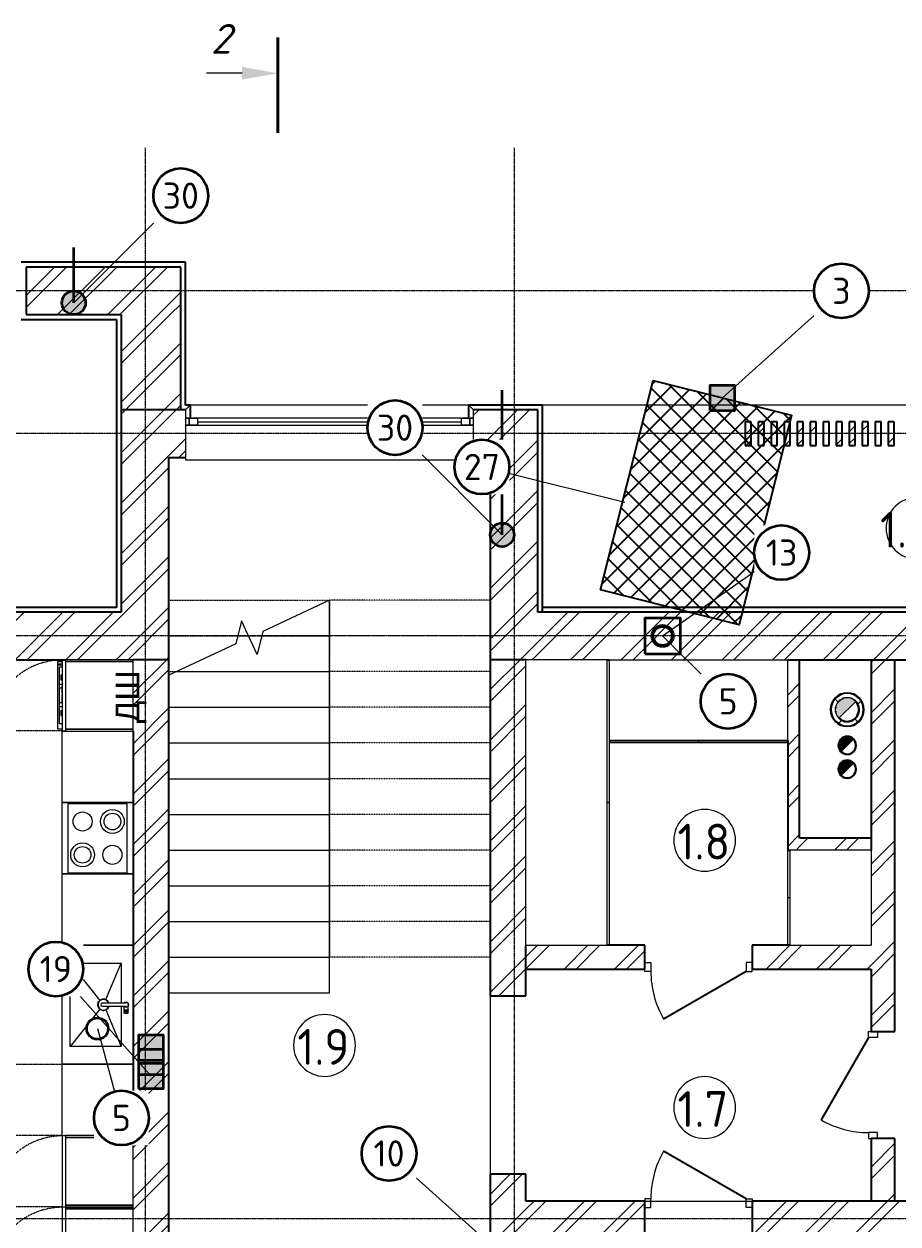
# Model space of a CAD drawing. Header units: millimetres. Extents: x -5016 to 62834, y -6019 to 88916.
# Drawn here: x 8483 to 15827, y 8857 to 18943 of the extents above; entities that cross this region are included whole.
import ezdxf
from ezdxf.enums import TextEntityAlignment as Align

# ---------------------------------------------------------------- set-up
doc = ezdxf.new("R2010")
doc.units = ezdxf.units.MM
for name, pattern in [('Осевая 12-2-2', [16, 12, -2, 0, -2]), ('Пунктир 2-1_5', [3.5, 2, -1.5]), ('Сверху', [3.96875, 2.38125, -1.5875])]:
    doc.linetypes.add(name, pattern=pattern)
for name, color, linetype, lineweight in [('A-ANNO-NOTE', 8, 'Continuous', 13), ('A-AREA-IDEN', 8, 'Continuous', 13), ('A-COLS', 8, 'Continuous', 13), ('A-DETL-GENF', 9, 'Continuous', 13), ('A-DOOR', 8, 'Continuous', 13), ('A-FLOR', 9, 'Continuous', 13), ('A-GLAZ', 8, 'Continuous', 13), ('A-WALL', 8, 'Continuous', 13), ('A-WALL-PATT', 8, 'Continuous', 13), ('G-ANNO-SYMB', 8, 'Continuous', 13), ('I-FURN', 9, 'Continuous', 13), ('M-EQPM', 9, 'Continuous', 13), ('P-SANR-FIXT', 9, 'Continuous', 13), ('S-GRID', 8, 'Continuous', 13), ('S-STRS', 9, 'Continuous', 13), ('АР_подложка', 8, 'Continuous', 13), ('ОВ_выноски', 7, 'Continuous', 18), ('ТЗ_ВК', 5, 'Continuous', 35), ('ТЗ_ВК_К', 30, 'Continuous', 35), ('ТЗ_зона', 8, 'Continuous', 25)]:
    doc.layers.add(name, color=color, linetype=linetype, lineweight=lineweight)
doc.styles.add('Arial', font='arial.ttf', dxfattribs={"height": 200})
doc.styles.add('GOST', font='isocpeur.ttf', dxfattribs={"width": 0.9})
doc.styles.add('GOST Common', font='GOST_Common.ttf', dxfattribs={"height": 300})
doc.styles.add('ISOCPEUR_I', font='isocpeui.ttf', dxfattribs={"height": 250})
pattern_1 = [(45, (0, 0), (-212.132, 212.132), []), (45, (0, 100), (-212.132, 212.132), [])]

# ---------------------------------------------------------------- blocks, each defined once
blk = doc.blocks.new('INT 19 Дверь межкомнатная одностворчатая - 900 х 2370 _800_ Глухое Л-НАР-1569038-Этаж 1 - Планировка')
at = {"layer": 'A-DOOR', "lineweight": 25}
blk.add_line((400, 170), (-293, 570), dxfattribs=at)
at = {"layer": 'A-DOOR'}
for p, q in [((-400, 170), (-450, 170)), ((-450, 170), (-450, 95)), ((-400, 95), (-400, 170)), ((400, 95), (400, 170)), ((400, 170), (450, 170)), ((450, 170), (450, 95)), ((-450, 95), (-400, 95)), ((450, 95), (400, 95))]:
    blk.add_line(p, q, dxfattribs=at)
blk.add_arc((400, 170), 800, 150, 180, dxfattribs=at)
blk = doc.blocks.new('INT 19 Дверь межкомнатная одностворчатая - 900 х 2370 _800_ Глухое Л-НАР-1569067-Этаж 1 - Планировка')
at = {"layer": 'A-DOOR', "lineweight": 25}
blk.add_line((400, 120), (-293, 520), dxfattribs=at)
at = {"layer": 'A-DOOR'}
for p, q in [((-400, 120), (-450, 120)), ((-450, 120), (-450, 45)), ((-400, 45), (-400, 120)), ((400, 45), (400, 120)), ((400, 120), (450, 120)), ((450, 120), (450, 45)), ((-450, 45), (-400, 45)), ((450, 45), (400, 45))]:
    blk.add_line(p, q, dxfattribs=at)
blk.add_arc((400, 120), 800, 150, 180, dxfattribs=at)
blk = doc.blocks.new('INT 02 Нижний модуль - x1-1563927-Этаж 1 - Планировка')
at = {"layer": 'I-FURN'}
for p, q in [((-300, 0), (-300, -600)), ((-300, -600), (300, -600)), ((300, -600), (300, -570))]:
    blk.add_line(p, q, dxfattribs=at)
at = {"layer": 'I-FURN', "color": 8, "linetype": 'Сверху', "true_color": 0x808080}
for p, q in [((-298, -600), (-298, -1360)), ((298, -600), (298, -1360)), ((-298, -1360), (298, -1360))]:
    blk.add_line(p, q, dxfattribs=at)
blk = doc.blocks.new('INT 02 Нижний модуль - x2-1563935-Этаж 1 - Планировка')
at = {"layer": 'I-FURN'}
for p, q in [((-500, 0), (-500, -600)), ((500, -600), (500, 0)), ((-350, -530), (-350, -100)), ((-350, -100), (-12, -100)), ((12, -100), (350, -100)), ((350, -100), (350, -530)), ((-500, -600), (500, -600)), ((350, -530), (-350, -530))]:
    blk.add_line(p, q, dxfattribs=at)
blk = doc.blocks.new('INT 02 Смеситель кухонный - Смеситель кухонный 360-1566564-Этаж 1 - Планировка')
at = {"layer": 'P-SANR-FIXT'}
for p, q in [((42, 19), (7, 19)), ((42, 0), (42, 19)), ((42, -19), (42, 0)), ((72, 19), (43, 19)), ((43, 0), (43, 19)), ((43, -19), (43, 0)), ((72, 0), (72, 19)), ((72, -19), (72, 0)), ((12, -19), (42, -19)), ((43, -19), (72, -19))]:
    blk.add_line(p, q, dxfattribs=at)
at = {"layer": 'P-SANR-FIXT', "flags": 128}
for points in [[(-12, 0), (-12, 0), (-12, 0), (-12, -1), (-12, -1), (-12, -2), (-12, -3), (-12, -4), (-12, -5), (-12, -6), (-12, -8), (-12, -10), (-12, -11), (-12, -13), (-12, -15), (-12, -17), (-12, -20), (-12, -22), (-12, -25), (-12, -28), (-12, -30), (-12, -33), (-12, -36), (-12, -39), (-12, -43), (-12, -46), (-12, -49), (-12, -53), (-12, -56), (-12, -60), (-12, -64), (-12, -68), (-12, -71), (-12, -75), (-12, -79), (-12, -83), (-12, -87), (-12, -91), (-12, -95), (-12, -99), (-12, -103), (-12, -107), (-12, -111), (-12, -115), (-12, -119), (-12, -123), (-12, -127), (-12, -130), (-12, -134), (-12, -138), (-12, -142), (-12, -145), (-12, -149), (-12, -152), (-12, -156), (-12, -159), (-12, -162), (-12, -165), (-12, -168), (-12, -171), (-12, -174), (-12, -176), (-12, -179), (-12, -181), (-12, -184), (-12, -186), (-12, -188), (-12, -190), (-12, -191), (-12, -193), (-12, -194), (-12, -195), (-12, -197), (-12, -198), (-12, -198), (-12, -199), (-12, -199), (-12, -200), (-12, -200), (-12, -200)], [(12, -200), (12, -200), (12, -200), (12, -199), (12, -199), (12, -198), (12, -197), (12, -196), (12, -195), (12, -194), (12, -192), (12, -190), (12, -189), (12, -187), (12, -185), (12, -183), (12, -180), (12, -178), (12, -175), (12, -172), (12, -170), (12, -167), (12, -164), (12, -161), (12, -157), (12, -154), (12, -151), (12, -147), (12, -144), (12, -140), (12, -136), (12, -132), (12, -129), (12, -125), (12, -121), (12, -117), (12, -113), (12, -109), (12, -105), (12, -101), (12, -97), (12, -93), (12, -89), (12, -85), (12, -81), (12, -77), (12, -73), (12, -70), (12, -66), (12, -62), (12, -58), (12, -55), (12, -51), (12, -48), (12, -44), (12, -41), (12, -38), (12, -35), (12, -32), (12, -29), (12, -26), (12, -24), (12, -21), (12, -19), (12, -16), (12, -14), (12, -12), (12, -10), (12, -9), (12, -7), (12, -6), (12, -5), (12, -3), (12, -2), (12, -2), (12, -1), (12, -1), (12, 0), (12, 0), (12, 0)], [(42, 18), (43, 17), (43, 17), (44, 17), (45, 17), (45, 17), (46, 17), (47, 17), (48, 17), (48, 16), (49, 16), (49, 16), (50, 16), (51, 15), (51, 15), (52, 14), (52, 14), (53, 14), (54, 13), (54, 13), (55, 12), (55, 12), (55, 11), (56, 11), (56, 10), (57, 9), (57, 9), (57, 8), (58, 8), (58, 7), (58, 6), (59, 6), (59, 5), (59, 4), (59, 4), (59, 3), (59, 2), (59, 2), (59, 1), (59, 0), (59, 0)], [(59, 0), (59, -1), (59, -1), (59, -2), (59, -3), (59, -3), (59, -4), (59, -5), (59, -6), (58, -6), (58, -7), (58, -7), (58, -8), (57, -9), (57, -9), (56, -10), (56, -10), (56, -11), (55, -12), (55, -12), (54, -13), (54, -13), (53, -13), (53, -14), (52, -14), (51, -15), (51, -15), (50, -15), (50, -16), (49, -16), (48, -16), (48, -17), (47, -17), (46, -17), (46, -17), (45, -17), (44, -17), (44, -17), (43, -17), (42, -17), (42, -17)]]:
    blk.add_lwpolyline(points, dxfattribs=at)
at = {"layer": 'P-SANR-FIXT'}
for centre, radius, start, end in [((0, 0), 22.5, 180, 237.5858), ((0, 0), 22.5, 60, 180), ((0, 0), 20, 360, 180), ((0, 0), 20, 180, 232.7574), ((0, 0), 20, 307.2426, 360), ((60, 0), 3.5, 360, 180), ((60, 0), 3.5, 180, 360), ((0, -200), 12, 180, 360)]:
    blk.add_arc(centre, radius, start, end, dxfattribs=at)
for points, knots in [([(9, 18), (8, 18), (8, 18), (8, 19), (7, 19), (7, 19), (7, 19)], [0.4001033, 0.4001033, 0.4001033, 0.4001033, 0.41666667, 0.43055556, 0.4375, 0.44444444, 0.44444444, 0.44444444, 0.44444444]), ([(12, 16), (12, 16), (12, 16), (12, 16), (12, 16), (11, 16), (11, 17)], [0.30130214, 0.30130214, 0.30130214, 0.30130214, 0.30555556, 0.31944444, 0.32638889, 0.33333333, 0.33333333, 0.33333333, 0.33333333]), ([(56, 0), (56, 0), (57, 1), (57, 1), (57, 2), (57, 2), (58, 3), (58, 3), (59, 3), (59, 3), (60, 4), (61, 3), (61, 3), (62, 3), (62, 3), (63, 2), (63, 1), (63, 1), (63, 0)], [0, 0, 0, 0, 0.055556, 0.111111, 0.166667, 0.222222, 0.277778, 0.333333, 0.388889, 0.444444, 0.513889, 0.548611, 0.583333, 0.652778, 0.722222, 0.791667, 0.861111, 1, 1, 1, 1]), ([(63, 0), (63, 0), (63, -1), (63, -1), (63, -2), (63, -2), (62, -3), (62, -3), (61, -3), (61, -3), (60, -4), (59, -3), (59, -3), (58, -3), (58, -3), (57, -2), (57, -1), (56, -1), (56, 0)], [0, 0, 0, 0, 0.055556, 0.111111, 0.166667, 0.222222, 0.277778, 0.333333, 0.388889, 0.444444, 0.513889, 0.548611, 0.583333, 0.652778, 0.722222, 0.791667, 0.861111, 1, 1, 1, 1])]:
    blk.add_open_spline(points, degree=3, knots=knots, dxfattribs=at)
blk = doc.blocks.new('INT 02 Раковина - Подстольная-1566565-Этаж 1 - Планировка')
at = {"layer": 'P-SANR-FIXT'}
for p, q in [((-43, -231), (-350, -100)), ((43, -231), (350, -100)), ((-350, -530), (-37, -280)), ((37, -280), (350, -530))]:
    blk.add_line(p, q, dxfattribs=at)
at = {"layer": 'P-SANR-FIXT', "flags": 128}
for points in [[(-48, -250), (-46, -240), (-43, -231)], [(-37, -280), (-43, -271), (-46, -261), (-48, -250)], [(-43, -231), (-37, -220), (-28, -212), (-18, -206), (-12, -204)], [(37, -280), (28, -288), (18, -294), (6, -297), (-6, -297), (-18, -294), (-28, -288), (-37, -280)], [(12, -204), (18, -206), (28, -212), (37, -220), (43, -231)], [(47, -250), (46, -261), (43, -271), (37, -280)], [(43, -231), (46, -240), (47, -250)]]:
    blk.add_lwpolyline(points, dxfattribs=at)
at = {"layer": 'P-SANR-FIXT'}
for radius, start, end in [(47.5, 166.3345, 180), (47.5, 180, 194.0522), (45, 105.4881, 180), (47.5, 153.088, 162.0453), (45, 180, 360), (47.5, 198.6351, 208.1454), (47.5, 213.5421, 221.9663), (47.5, 138.2234, 145.8399), (47.5, 123.3585, 130.9722), (47.5, 229.113, 236.7839), (47.5, 108.4932, 116.1051), (47.5, 243.936, 251.6024), (47.5, 258.7577, 266.4219), (47.5, 273.5781, 281.2423), (45, 360, 74.5119), (47.5, 63.8949, 71.5068), (47.5, 288.3976, 296.064), (47.5, 49.0278, 56.6415), (47.5, 303.2161, 310.887), (47.5, 34.1601, 41.7766), (47.5, 318.0337, 326.4579), (47.5, 17.9267, 26.912), (47.5, 331.8546, 341.3649), (47.5, 0, 13.6655), (47.5, 345.9478, 360)]:
    blk.add_arc((0, -250), radius, start, end, dxfattribs=at)
blk = doc.blocks.new('INT 02 Нижний модуль - x3-1563960-Этаж 1 - Планировка')
at = {"layer": 'I-FURN'}
for p, q in [((-300, 600), (-300, 0)), ((300, 600), (-300, 600)), ((300, 0), (300, 600))]:
    blk.add_line(p, q, dxfattribs=at)
blk = doc.blocks.new('INT 02 Электр_плита - 580-1566566-Этаж 1 - Планировка')
at = {"layer": 'M-EQPM'}
for p, q in [((290, 550), (-290, 550)), ((-290, 550), (-290, 50)), ((290, 50), (290, 550)), ((-290, 50), (290, 50))]:
    blk.add_line(p, q, dxfattribs=at)
for centre, radius in [((-140, 425), 100), ((140, 425), 80), ((-140, 425), 70), ((-140, 175), 80), ((140, 175), 100), ((140, 175), 70)]:
    blk.add_circle(centre, radius, dxfattribs=at)
blk = doc.blocks.new('INT 02 Пенал - x4-1563996-Этаж 1 - Планировка')
at = {"layer": 'I-FURN'}
for p, q in [((-284, 0), (-300, 0)), ((-300, 0), (-300, -570)), ((-284, -570), (-284, 0)), ((284, 0), (-284, 0)), ((-284, 0), (-284, -570)), ((300, 0), (284, 0)), ((284, 0), (284, -570)), ((284, -570), (284, 0)), ((300, -570), (300, 0)), ((-300, -570), (-284, -570)), ((-298, -570), (-298, -595)), ((298, -595), (-298, -595)), ((-284, -570), (284, -570)), ((-266.5, -625), (-266.5, -595)), ((-253.5, -595), (-253.5, -625)), ((-92.5, -595), (-92.5, -620)), ((-62.5, -620), (-62.5, -598)), ((62.5, -598), (62.5, -620)), ((92.5, -620), (92.5, -595)), ((284, -570), (300, -570)), ((298, -595), (298, -570)), ((-253.5, -625), (-266.5, -625))]:
    blk.add_line(p, q, dxfattribs=at)
at = {"layer": 'I-FURN', "color": 8, "linetype": 'Сверху', "true_color": 0x808080}
blk.add_line((298, -595), (298, -1191), dxfattribs=at)
blk.add_arc((298, -595), 596, 180, 270, dxfattribs=at)
blk = doc.blocks.new('INT 02 ОБ - Духовка встроенная-1566567-Этаж 1 - Планировка')
at = {"layer": 'M-EQPM'}
for p, q in [((-283, -595), (-285, -595)), ((-267, -595), (-267, -635)), ((-225, -620), (-225, -595)), ((-155, -595), (-155, -607)), ((-115, -607), (-115, -595)), ((-63, -595), (-63, -598)), ((-58, -598), (-63, -598)), ((-58, -595), (-58, -598)), ((-51, -598), (-58, -598)), ((-51, -595), (-51, -598)), ((-49, -598), (-51, -598)), ((-49, -598), (-49, -595)), ((-7, -598), (-49, -598)), ((-7, -595), (-7, -598)), ((0, -598), (-7, -598)), ((0, -595), (0, -598)), ((10, -595), (10, -598)), ((18, -598), (10, -598)), ((18, -595), (18, -598)), ((44, -598), (18, -598)), ((44, -598), (44, -595)), ((52, -598), (44, -598)), ((52, -595), (52, -598)), ((78, -598), (52, -598)), ((78, -595), (78, -598)), ((86, -598), (78, -598)), ((86, -595), (86, -598)), ((145, -595), (145, -607)), ((185, -607), (185, -595)), ((255, -595), (255, -620)), ((297, -635), (297, -595)), ((315, -595), (313, -595)), ((315, -595), (315, -570)), ((-267, -635), (297, -635)), ((255, -620), (-225, -620)), ((-155, -607), (-115, -607)), ((145, -607), (185, -607))]:
    blk.add_line(p, q, dxfattribs=at)
blk = doc.blocks.new('INT 02 Нижний модуль - x3-1564040-Этаж 1 - Планировка')
at = {"layer": 'I-FURN'}
for p, q in [((-300, 600), (-300, 0)), ((300, 600), (-300, 600)), ((300, 0), (300, 600))]:
    blk.add_line(p, q, dxfattribs=at)
blk = doc.blocks.new('INT 02 Нижний модуль - x3-V4-Этаж 1 - Планировка')
at = {"layer": 'I-FURN'}
for p, q in [((-300, 600), (-300, 0)), ((300, 600), (-300, 600)), ((300, 595), (300, 600))]:
    blk.add_line(p, q, dxfattribs=at)
blk = doc.blocks.new('INT 02 Пенал - x2-1564052-Этаж 1 - Планировка')
at = {"layer": 'I-FURN'}
for p, q in [((-284, 0), (-300, 0)), ((-300, 0), (-300, -570)), ((-284, -570), (-284, 0)), ((284, 0), (-284, 0)), ((-284, 0), (-284, -570)), ((300, 0), (284, 0)), ((284, 0), (284, -570)), ((284, -570), (284, 0)), ((300, -570), (300, 0)), ((-300, -570), (-284, -570)), ((-298, -570), (-298, -595)), ((298, -595), (-298, -595)), ((-284, -570), (284, -570)), ((284, -570), (300, -570)), ((298, -595), (298, -570))]:
    blk.add_line(p, q, dxfattribs=at)
at = {"layer": 'I-FURN', "color": 8, "linetype": 'Сверху', "true_color": 0x808080}
blk.add_line((298, -595), (298, -1191), dxfattribs=at)
blk.add_line((298, -595), (298, -1191), dxfattribs=at)
blk.add_arc((298, -595), 596, 180, 270, dxfattribs=at)
blk.add_arc((298, -595), 596, 180, 270, dxfattribs=at)
blk = doc.blocks.new('INT 18 Шкаф - INT 18 Шкаф-1611660-Этаж 1 - Планировка')
at = {"layer": 'I-FURN'}
for p, q in [((-400, 350), (400, 350)), ((-400, 350), (-400, -330)), ((400, -330), (400, 350)), ((400, -330), (-400, -330)), ((-398.5, -332), (-0.8, -332)), ((-398.5, -332), (-398.5, -350)), ((-0.8, -350), (-398.5, -350)), ((-0.8, -350), (-0.8, -332)), ((0.8, -332), (398.5, -332)), ((0.8, -332), (0.8, -350)), ((398.5, -350), (0.8, -350)), ((398.5, -350), (398.5, -332))]:
    blk.add_line(p, q, dxfattribs=at)
blk = doc.blocks.new('INT 18 Шкаф - INT 18 Шкаф-1565127-Этаж 1 - Планировка')
at = {"layer": 'I-FURN'}
for p, q in [((-750, 350), (750, 350)), ((-750, 350), (-750, -330)), ((750, -330), (750, 350)), ((750, -330), (-750, -330)), ((-748.5, -332), (-0.8, -332)), ((-748.5, -332), (-748.5, -350)), ((-0.8, -350), (-748.5, -350)), ((-0.8, -350), (-0.8, -332)), ((0.8, -332), (748.5, -332)), ((0.8, -332), (0.8, -350)), ((748.5, -350), (0.8, -350)), ((748.5, -350), (748.5, -332))]:
    blk.add_line(p, q, dxfattribs=at)
blk = doc.blocks.new('INT 20 Окно Прямоугольник 1ст - Ок-лестница 2420мм-1568873-Этаж 1 - Планировка')
at = {"layer": 'A-GLAZ'}
for p, q in [((-1170, 240), (-1210, 200)), ((1170, 240), (-1170, 240)), ((1210, 200), (1170, 240)), ((-1210, 200), (-1210, 130)), ((-1210, 130), (-1110, 130)), ((-1180, 130), (-1210, 130)), ((-1210, 130), (-1210, 70)), ((-1180, 70), (-1180, 130)), ((-1110, 130), (-1180, 130)), ((-1180, 130), (-1180, 70)), ((1110, 130), (1210, 130)), ((1180, 130), (1110, 130)), ((1210, 130), (1180, 130)), ((1180, 130), (1180, 70)), ((1180, 70), (1180, 130)), ((1210, 130), (1210, 200)), ((1210, 70), (1210, 130)), ((-1210, 70), (-1180, 70)), ((-1110, 70), (-1210, 70)), ((-1210, 70), (-1210, -200)), ((-1180, 70), (-1110, 70)), ((1210, 70), (1110, 70)), ((1110, 70), (1180, 70)), ((1180, 70), (1210, 70)), ((1210, -200), (1210, 70)), ((-1210, -200), (-1210, -220)), ((1210, -220), (1210, -200)), ((-1210, -220), (1210, -220))]:
    blk.add_line(p, q, dxfattribs=at)
blk = doc.blocks.new('INT 20 Откосы окон снаружи Прямоугольник - INT 20 Откосы окон снаружи Прямоугольник-1566588-Этаж 1 - Планировка')
at = {"layer": 'A-WALL', "lineweight": 25}
for p, q in [((-1187, 30), (-1187, -80)), ((1153, -80), (1153, 30))]:
    blk.add_line(p, q, dxfattribs=at)
blk = doc.blocks.new('INT 20 Откосы окон снаружи Прямоугольник - INT 20 Откосы окон снаружи Прямоугольник-1566600-Этаж 1 - Планировка')
at = {"layer": 'A-WALL', "lineweight": 25}
for p, q in [((-1187, 30), (-1187, -80)), ((1153, -80), (1153, 30))]:
    blk.add_line(p, q, dxfattribs=at)
blk = doc.blocks.new('INT 20 Стекло - Стекло-1566589-Этаж 1 - Планировка')
at = {"layer": 'A-GLAZ'}
for p, q in [((1820, 30), (-400, 30)), ((-400, 30), (-400, -30)), ((-400, 0), (1820, 0)), ((1820, -30), (1820, 30)), ((-400, -30), (1820, -30))]:
    blk.add_line(p, q, dxfattribs=at)
blk = doc.blocks.new('INT 19 Дверь межкомнатная одностворчатая - 900 х 2370 _800_ Глухое П-НАР-1569071-Этаж 1 - Планировка')
at = {"layer": 'A-DOOR', "lineweight": 25}
blk.add_line((-400, 120), (293, 520), dxfattribs=at)
at = {"layer": 'A-DOOR'}
for p, q in [((-400, 120), (-450, 120)), ((-450, 120), (-450, 45)), ((-400, 45), (-400, 120)), ((400, 45), (400, 120)), ((400, 120), (450, 120)), ((450, 120), (450, 45)), ((-450, 45), (-400, 45)), ((450, 45), (400, 45))]:
    blk.add_line(p, q, dxfattribs=at)
blk.add_arc((-400, 120), 800, 360, 30, dxfattribs=at)
blk = doc.blocks.new('INT 18 Шкаф - INT 18 Шкаф-1565469-Этаж 1 - Планировка')
at = {"layer": 'I-FURN'}
for p, q in [((-1200, 330), (-1200, -350)), ((-1200, 330), (1200, 330)), ((-1198.5, 350), (-1198.5, 332)), ((-0.8, 332), (-1198.5, 332)), ((-520, 350), (-0.8, 350)), ((-0.8, 332), (-0.8, 350)), ((0.8, 350), (1198.5, 350)), ((0.8, 350), (0.8, 332)), ((1198.5, 332), (0.8, 332)), ((1198.5, 332), (1198.5, 350)), ((1200, -350), (1200, 330)), ((1200, -350), (-1200, -350))]:
    blk.add_line(p, q, dxfattribs=at)
blk = doc.blocks.new('Разрез - Номер спереди-3576-Этаж 1 - Планировка')
at = {"layer": 'G-ANNO-SYMB'}
blk.add_hatch(color=256, dxfattribs=at).paths.add_polyline_path([(2.47, -3), (3, 0), (3.53, -3)])
at = {"layer": 'G-ANNO-SYMB', "lineweight": 40}
blk.add_line((0, 0), (8, 0), dxfattribs=at)
at = {"layer": 'G-ANNO-SYMB'}
blk.add_line((3, -3), (3, -6), dxfattribs=at)
blk = doc.blocks.new('INT Марка помещения - Номер помещения _ Площадь _ Имя-1615504-Этаж 1 - Планировка')
at = {"layer": 'A-AREA-IDEN'}
for start, end in [(360, 180), (180, 360)]:
    blk.add_arc((0, 0), 2.6, start, end, dxfattribs=at)
blk = doc.blocks.new('АР_plan1')
at = {"layer": 'A-COLS'}
h = blk.add_hatch(dxfattribs=at)
h.set_pattern_fill('FP_3', color=256, style=0, pattern_type=2)
h.set_pattern_definition([(45, (0, 0), (-141.4214, 141.4214), []), (135, (0, 0), (-141.4214, -141.4214), [])])
h.paths.add_polyline_path([(17568, 17715), (17607, 17720), (17643, 17737), (17672, 17762), (17694, 17795), (17705, 17833), (17705, 17872), (17693, 17911), (17672, 17943), (17643, 17969), (17607, 17985), (17568, 17991), (17529, 17985), (17494, 17969), (17464, 17943), (17443, 17910), (17432, 17872), (17432, 17833), (17443, 17795), (17464, 17762), (17494, 17737), (17529, 17720)])
h.paths.add_polyline_path([(17568, 17753), (17534, 17759), (17504, 17776), (17482, 17803), (17472, 17827), (17468, 17853), (17472, 17879), (17482, 17903), (17497, 17923), (17518, 17939), (17542, 17949), (17568, 17953), (17594, 17949), (17618, 17939), (17638, 17923), (17655, 17903), (17667, 17870), (17667, 17835), (17655, 17803), (17632, 17776), (17602, 17759)])
at = {"layer": 'A-DETL-GENF'}
for points in [[(17497, 17782), (17639, 17923), (17618, 17939), (17594, 17949), (17568, 17953), (17542, 17949), (17518, 17939), (17497, 17923), (17482, 17903), (17472, 17879), (17468, 17853), (17472, 17827), (17482, 17803)], [(17517, 17501), (17620, 17604), (17605, 17616), (17587, 17623), (17568, 17626), (17549, 17623), (17532, 17616), (17517, 17604), (17505, 17589), (17498, 17572), (17495, 17553), (17498, 17534), (17505, 17516)], [(17517, 17301), (17620, 17404), (17605, 17416), (17587, 17423), (17568, 17426), (17549, 17423), (17532, 17416), (17517, 17404), (17504, 17386), (17498, 17372), (17495, 17353), (17498, 17334), (17505, 17316)]]:
    blk.add_hatch(color=256, dxfattribs=at).paths.add_polyline_path(points)
at = {"layer": 'A-WALL-PATT', "lineweight": 9}
h = blk.add_hatch(dxfattribs=at)
h.set_pattern_fill('FP_1', color=256, style=0, pattern_type=2)
h.set_pattern_definition(pattern_1)
h.paths.add_polyline_path([(11968, 21173), (11968, 21573), (10668, 21573), (10668, 21173), (11468, 21173)])
h = blk.add_hatch(dxfattribs=at)
h.set_pattern_fill('FP_1', color=256, style=0, pattern_type=2)
h.set_pattern_definition(pattern_1)
h.paths.add_polyline_path([(11468, 20373), (11968, 20373), (11968, 21173), (11468, 21173), (11468, 20798)])
h = blk.add_hatch(dxfattribs=at)
h.set_pattern_fill('FP_1', color=256, style=0, pattern_type=2)
h.set_pattern_definition(pattern_1)
h.paths.add_polyline_path([(11868, 18673), (11868, 20373), (11468, 20373), (11468, 18673), (11681, 18673)])
h = blk.add_hatch(dxfattribs=at)
h.set_pattern_fill('FP_1', color=256, style=0, pattern_type=2)
h.set_pattern_definition(pattern_1)
h.paths.add_polyline_path([(14930, 19973), (14968, 19973), (14968, 20373), (14428, 20373), (14428, 19973), (14568, 19973)])
h.paths.add_polyline_path([(11868, 19973), (12008, 19973), (12008, 20373), (11868, 20373), (11868, 20243)])
h = blk.add_hatch(dxfattribs=at)
h.set_pattern_fill('FP_1', color=256, style=0, pattern_type=2)
h.set_pattern_definition(pattern_1)
h.paths.add_polyline_path([(16711, 20073), (16761, 20073), (16761, 20273), (16711, 20273)])
h = blk.add_hatch(dxfattribs=at)
h.set_pattern_fill('FP_1', color=256, style=0, pattern_type=2)
h.set_pattern_definition(pattern_1)
h.paths.add_polyline_path([(16820, 20073), (16870, 20073), (16870, 20273), (16820, 20273)])
h = blk.add_hatch(dxfattribs=at)
h.set_pattern_fill('FP_1', color=256, style=0, pattern_type=2)
h.set_pattern_definition(pattern_1)
h.paths.add_polyline_path([(17038, 20073), (17088, 20073), (17088, 20273), (17038, 20273)])
h = blk.add_hatch(dxfattribs=at)
h.set_pattern_fill('FP_1', color=256, style=0, pattern_type=2)
h.set_pattern_definition(pattern_1)
h.paths.add_polyline_path([(17148, 20073), (17198, 20073), (17198, 20273), (17148, 20273)])
h = blk.add_hatch(dxfattribs=at)
h.set_pattern_fill('FP_1', color=256, style=0, pattern_type=2)
h.set_pattern_definition(pattern_1)
h.paths.add_polyline_path([(17257, 20073), (17307, 20073), (17307, 20273), (17257, 20273)])
h = blk.add_hatch(dxfattribs=at)
h.set_pattern_fill('FP_1', color=256, style=0, pattern_type=2)
h.set_pattern_definition(pattern_1)
h.paths.add_polyline_path([(17475, 20073), (17525, 20073), (17525, 20273), (17475, 20273)])
h = blk.add_hatch(dxfattribs=at)
h.set_pattern_fill('FP_1', color=256, style=0, pattern_type=2)
h.set_pattern_definition(pattern_1)
h.paths.add_polyline_path([(17584, 20073), (17634, 20073), (17634, 20273), (17584, 20273)])
h = blk.add_hatch(dxfattribs=at)
h.set_pattern_fill('FP_1', color=256, style=0, pattern_type=2)
h.set_pattern_definition(pattern_1)
h.paths.add_polyline_path([(17693, 20073), (17743, 20073), (17743, 20273), (17693, 20273)])
h = blk.add_hatch(dxfattribs=at)
h.set_pattern_fill('FP_1', color=256, style=0, pattern_type=2)
h.set_pattern_definition(pattern_1)
h.paths.add_polyline_path([(17803, 20073), (17853, 20073), (17853, 20273), (17803, 20273)])
h = blk.add_hatch(dxfattribs=at)
h.set_pattern_fill('FP_1', color=256, style=0, pattern_type=2)
h.set_pattern_definition(pattern_1)
h.paths.add_polyline_path([(17912, 20073), (17962, 20073), (17962, 20273), (17912, 20273)])
h = blk.add_hatch(dxfattribs=at)
h.set_pattern_fill('FP_1', color=256, style=0, pattern_type=2)
h.set_pattern_definition(pattern_1)
h.paths.add_polyline_path([(14568, 18673), (14968, 18673), (14968, 19973), (14568, 19973)])
h = blk.add_hatch(dxfattribs=at)
h.set_pattern_fill('FP_1', color=256, style=0, pattern_type=2)
h.set_pattern_definition(pattern_1)
h.paths.add_polyline_path([(11868, 18273), (11868, 18673), (9918, 18673), (9918, 18273), (11681, 18273)])
h.paths.add_polyline_path([(3918, 18273), (3918, 18673), (1968, 18673), (1968, 18273), (3377, 18273)])
h = blk.add_hatch(dxfattribs=at)
h.set_pattern_fill('FP_1', color=256, style=0, pattern_type=2)
h.set_pattern_definition(pattern_1)
h.paths.add_polyline_path([(21968, 18273), (21968, 18673), (14568, 18673), (14568, 18273), (20706, 18273)])
h = blk.add_hatch(dxfattribs=at)
h.set_pattern_fill('FP_1', color=256, style=0, pattern_type=2)
h.set_pattern_definition(pattern_1)
h.paths.add_polyline_path([(11568, 5973), (11868, 5973), (11868, 7373), (11568, 7373)])
h.paths.add_polyline_path([(11681, 8273), (11868, 8273), (11868, 9573), (11568, 9573), (11568, 8273)])
h.paths.add_polyline_path([(11568, 10273), (11868, 10273), (11868, 10823), (11568, 10823)])
h.paths.add_polyline_path([(11868, 11123), (11868, 11323), (11568, 11323), (11568, 11123)])
h.paths.add_polyline_path([(11568, 12823), (11868, 12823), (11868, 18273), (11568, 18273), (11568, 12924)])
h = blk.add_hatch(dxfattribs=at)
h.set_pattern_fill('FP_1', color=256, style=0, pattern_type=2)
h.set_pattern_definition(pattern_1)
h.paths.add_polyline_path([(14868, 5973), (14868, 7373), (14568, 7373), (14568, 5973)])
h.paths.add_polyline_path([(14868, 8273), (14868, 13948), (14568, 13948), (14568, 8273)])
h.paths.add_polyline_path([(14568, 15448), (14868, 15448), (14868, 18273), (14568, 18273), (14568, 15873)])
h = blk.add_hatch(dxfattribs=at)
h.set_pattern_fill('FP_1', color=256, style=0, pattern_type=2)
h.set_pattern_definition(pattern_1)
h.paths.add_polyline_path([(17168, 16673), (17168, 18273), (17068, 18273), (17068, 16673), (17088, 16673)])
h = blk.add_hatch(dxfattribs=at)
h.set_pattern_fill('FP_1', color=256, style=0, pattern_type=2)
h.set_pattern_definition(pattern_1)
h.paths.add_polyline_path([(17968, 13723), (17968, 14248), (17768, 14248), (17768, 13723), (17818, 13723)])
h.paths.add_polyline_path([(17768, 15148), (17968, 15148), (17968, 18273), (17768, 18273), (17768, 15673)])
h = blk.add_hatch(dxfattribs=at)
h.set_pattern_fill('FP_1', color=256, style=0, pattern_type=2)
h.set_pattern_definition(pattern_1)
h.paths.add_polyline_path([(17168, 16773), (17168, 16673), (17768, 16673), (17768, 16773)])
h = blk.add_hatch(dxfattribs=at)
h.set_pattern_fill('FP_1', color=256, style=0, pattern_type=2)
h.set_pattern_definition(pattern_1)
h.paths.add_polyline_path([(17768, 15673), (17768, 15873), (16768, 15873), (16768, 15673), (17088, 15673)])
h.paths.add_polyline_path([(15868, 15673), (15868, 15873), (14868, 15873), (14868, 15673), (15548, 15673)])
h = blk.add_hatch(dxfattribs=at)
h.set_pattern_fill('FP_1', color=256, style=0, pattern_type=2)
h.set_pattern_definition(pattern_1)
h.paths.add_polyline_path([(21968, 13423), (21968, 13723), (16768, 13723), (16768, 13423), (20706, 13423)])
h.paths.add_polyline_path([(15868, 13423), (15868, 13723), (14868, 13723), (14868, 13423), (14930, 13423)])
at = {"layer": 'A-COLS', "lineweight": 25}
for centre, radius, start, end in [((17568, 17853), 140, 90, 270), ((17568, 17853), 138, 90, 270), ((17568, 17853), 138, 90, 270), ((17568, 17853), 140, 270, 90), ((17568, 17853), 138, 270, 90), ((17568, 17853), 138, 270, 90), ((17568, 17853), 100, 167.977, 173.3546), ((17568, 17853), 100, 167.977, 173.3546), ((17568, 17853), 100, 126.6454, 132.023), ((17568, 17853), 100, 126.6454, 132.023), ((17568, 17853), 100, 107.977, 113.3546), ((17568, 17853), 100, 107.977, 113.3546), ((17568, 17853), 100, 270, 44.9617), ((17568, 17853), 100, 270, 44.9617), ((17568, 17853), 98, 270, 44.232), ((17568, 17853), 100, 66.6454, 72.023), ((17568, 17853), 100, 66.6454, 72.023), ((17568, 17853), 100, 47.977, 53.3546), ((17568, 17853), 100, 47.977, 53.3546), ((17568, 17853), 100, 186.6454, 192.023), ((17568, 17853), 100, 186.6454, 192.023), ((17568, 17853), 100, 224.9617, 270), ((17568, 17853), 100, 224.9617, 270), ((17568, 17853), 98, 224.9617, 270), ((17568, 17553), 75, 90, 270), ((17568, 17553), 73, 154.9712, 160.0288), ((17568, 17553), 73, 109.9712, 115.0288), ((17568, 17553), 75, 270, 90), ((17568, 17553), 73, 270, 45), ((17568, 17553), 73, 64.9712, 70.0288), ((17568, 17553), 73, 199.9712, 205.0288), ((17568, 17553), 73, 225, 270), ((17568, 17353), 75, 90, 270), ((17568, 17353), 73, 154.9712, 160.0288), ((17568, 17353), 73, 109.9712, 115.0288), ((17568, 17353), 75, 270, 90), ((17568, 17353), 73, 270, 45), ((17568, 17353), 73, 64.9712, 70.0288), ((17568, 17353), 73, 199.9712, 205.0288), ((17568, 17353), 73, 225, 270)]:
    blk.add_arc(centre, radius, start, end, dxfattribs=at)
at = {"layer": 'A-DETL-GENF'}
for p, q in [((17497, 17782), (17639, 17923)), ((17517, 17501), (17620, 17604)), ((17517, 17301), (17620, 17404))]:
    blk.add_line(p, q, dxfattribs=at)
for centre, radius in [((17568, 17853), 100), ((17568, 17553), 73), ((17568, 17353), 73)]:
    blk.add_arc(centre, radius, 45, 225, dxfattribs=at)
at = {"layer": 'A-FLOR'}
for p, q in [((21128, 20413), (15008, 20413)), ((14568, 15448), (14568, 13948)), ((15868, 13723), (16768, 13723))]:
    blk.add_line(p, q, dxfattribs=at)
at = {"layer": 'A-WALL', "lineweight": 25}
for p, q in [((12008, 21613), (10628, 21613)), ((12008, 20413), (12008, 21613)), ((11968, 21573), (10668, 21573)), ((10668, 21573), (10668, 21173)), ((11968, 20373), (11968, 21573)), ((10628, 21133), (11428, 21133)), ((10668, 21173), (11468, 21173)), ((11428, 21133), (11428, 18713)), ((11468, 21173), (11468, 18673)), ((12048, 20413), (12008, 20413)), ((15008, 20413), (14388, 20413)), ((15008, 18673), (15008, 20413)), ((12008, 20373), (11468, 20373)), ((14968, 20373), (14428, 20373)), ((14968, 18673), (14968, 20373)), ((16711, 20273), (16711, 20073)), ((16761, 20273), (16711, 20273)), ((16761, 20073), (16761, 20273)), ((16820, 20273), (16820, 20073)), ((16870, 20273), (16820, 20273)), ((16870, 20073), (16870, 20273)), ((16929, 20273), (16929, 20073)), ((16979, 20273), (16929, 20273)), ((16979, 20073), (16979, 20273)), ((17038, 20273), (17038, 20073)), ((17088, 20273), (17038, 20273)), ((17088, 20073), (17088, 20273)), ((17148, 20273), (17148, 20073)), ((17198, 20273), (17148, 20273)), ((17198, 20073), (17198, 20273)), ((17257, 20273), (17257, 20073)), ((17307, 20273), (17257, 20273)), ((17307, 20073), (17307, 20273)), ((17366, 20273), (17366, 20073)), ((17416, 20273), (17366, 20273)), ((17416, 20073), (17416, 20273)), ((17475, 20273), (17475, 20073)), ((17525, 20273), (17475, 20273)), ((17525, 20073), (17525, 20273)), ((17584, 20273), (17584, 20073)), ((17634, 20273), (17584, 20273)), ((17634, 20073), (17634, 20273)), ((17693, 20273), (17693, 20073)), ((17743, 20273), (17693, 20273)), ((17743, 20073), (17743, 20273)), ((17803, 20273), (17803, 20073)), ((17853, 20273), (17803, 20273)), ((17853, 20073), (17853, 20273)), ((17912, 20273), (17912, 20073)), ((17962, 20273), (17912, 20273)), ((17962, 20073), (17962, 20273)), ((16711, 20073), (16761, 20073)), ((16820, 20073), (16870, 20073)), ((16929, 20073), (16979, 20073)), ((17038, 20073), (17088, 20073)), ((17148, 20073), (17198, 20073)), ((17257, 20073), (17307, 20073)), ((17366, 20073), (17416, 20073)), ((17475, 20073), (17525, 20073)), ((17584, 20073), (17634, 20073)), ((17693, 20073), (17743, 20073)), ((17803, 20073), (17853, 20073)), ((17912, 20073), (17962, 20073)), ((11868, 19973), (12008, 19973)), ((11868, 12823), (11868, 19973)), ((14428, 19973), (14568, 19973)), ((14568, 19973), (14568, 15448)), ((11428, 18713), (9878, 18713)), ((11468, 18673), (9918, 18673)), ((21968, 18673), (14968, 18673)), ((21968, 18713), (15008, 18713)), ((9918, 18273), (10998, 18273)), ((11868, 18273), (11568, 18273)), ((14868, 18273), (14568, 18273)), ((15548, 18273), (15568, 18273)), ((17068, 18273), (21968, 18273)), ((17168, 16773), (17168, 18273)), ((17768, 18273), (17768, 16673)), ((17968, 15148), (17968, 18273)), ((11568, 17673), (11568, 14273)), ((17068, 17593), (17068, 16673)), ((17768, 16773), (17168, 16773)), ((17068, 16673), (17088, 16673)), ((14868, 15448), (14868, 15873)), ((15868, 15873), (15548, 15873)), ((15868, 15673), (15868, 15873)), ((17088, 15873), (16768, 15873)), ((16768, 15873), (16768, 15673)), ((14868, 15673), (15868, 15673)), ((16768, 15673), (17768, 15673)), ((17768, 15673), (17768, 15148)), ((14568, 15448), (14868, 15448)), ((17768, 15148), (17968, 15148)), ((17968, 14248), (17768, 14248)), ((17768, 14248), (17768, 13723)), ((17968, 13723), (17968, 14248)), ((14568, 13948), (14568, 11123)), ((14868, 13948), (14568, 13948)), ((14868, 13723), (14868, 13948)), ((15868, 13723), (14868, 13723)), ((15868, 13423), (15868, 13723)), ((21968, 13723), (16768, 13723)), ((16768, 13723), (16768, 13423))]:
    blk.add_line(p, q, dxfattribs=at)
at = {"layer": 'G-ANNO-SYMB', "linetype": 'Пунктир 2-1_5'}
blk.add_line((12783, 23502), (12783, 23252), dxfattribs=at)
at = {"layer": 'S-GRID', "color": 251, "linetype": 'Осевая 12-2-2', "true_color": 0x646464}
for p, q in [((11668, 22575), (11668, -1346)), ((14768, 22575), (14768, -1346)), ((23376, 21373), (-1176, 21373)), ((23376, 20173), (-1176, 20173)), ((23376, 18473), (-1176, 18473)), ((23376, 13573), (-1176, 13573))]:
    blk.add_line(p, q, dxfattribs=at)
at = {"layer": 'S-STRS', "linetype": 'Пунктир 2-1_5'}
for p, q in [((11868, 19973), (11868, 18773)), ((12008, 19973), (11868, 19973)), ((14568, 19973), (14428, 19973)), ((14568, 18773), (14568, 19973)), ((11868, 18773), (13218, 18773)), ((11868, 18580), (11868, 18773)), ((14568, 18773), (13218, 18773)), ((13218, 18773), (13218, 15773)), ((14568, 18773), (14568, 15773)), ((11868, 18473), (12446, 18473)), ((12536, 18473), (12647, 18473)), ((14568, 18473), (13218, 18473)), ((11868, 18173), (11931, 18173)), ((14568, 18173), (13218, 18173)), ((14568, 17873), (13218, 17873)), ((14568, 17573), (13218, 17573)), ((14568, 17273), (13218, 17273)), ((14568, 16973), (13218, 16973)), ((14568, 16673), (13218, 16673)), ((14568, 16373), (13218, 16373)), ((14568, 16073), (13218, 16073)), ((14568, 15773), (13218, 15773))]:
    blk.add_line(p, q, dxfattribs=at)
at = {"layer": 'S-STRS'}
for p, q in [((13218, 18773), (12656, 18511)), ((13218, 18473), (13218, 18773)), ((12477, 18599), (12430, 18405)), ((12609, 18316), (12477, 18599)), ((12446, 18473), (12536, 18473)), ((12656, 18511), (12609, 18316)), ((12647, 18473), (13218, 18473)), ((13218, 18173), (13218, 18473)), ((12430, 18405), (11868, 18143)), ((11931, 18173), (13218, 18173)), ((13218, 17873), (13218, 18173)), ((11868, 17873), (13218, 17873)), ((13218, 17573), (13218, 17873)), ((11868, 17573), (13218, 17573)), ((13218, 17273), (13218, 17573)), ((11868, 17273), (13218, 17273)), ((13218, 16973), (13218, 17273)), ((11868, 16973), (13218, 16973)), ((13218, 16673), (13218, 16973)), ((11868, 16673), (13218, 16673)), ((13218, 16373), (13218, 16673)), ((11868, 16373), (13218, 16373)), ((13218, 16073), (13218, 16373)), ((11868, 16073), (13218, 16073)), ((13218, 15773), (13218, 16073)), ((11868, 15773), (13218, 15773)), ((13218, 15473), (13218, 15773)), ((11868, 15473), (13218, 15473))]:
    blk.add_line(p, q, dxfattribs=at)
at = {"layer": 'A-AREA-IDEN', "xscale": 99.99999999999993, "yscale": 99.99999999999993, "zscale": 99.99999999999993}
for p in [(18155, 19378), (16370, 16755), (13176, 15031), (16370, 14509)]:
    blk.add_blockref('INT Марка помещения - Номер помещения _ Площадь _ Имя-1615504-Этаж 1 - Планировка', p, dxfattribs=at)
at = {"layer": 'A-DOOR', "lineweight": 25}
for name, p, rotation in [('INT 19 Дверь межкомнатная одностворчатая - 900 х 2370 _800_ Глухое П-НАР-1569071-Этаж 1 - Планировка', (16318, 15773), 180), ('INT 19 Дверь межкомнатная одностворчатая - 900 х 2370 _800_ Глухое Л-НАР-1569067-Этаж 1 - Планировка', (17868, 14698), 89.9999999999999)]:
    blk.add_blockref(name, p, dxfattribs=dict(at, rotation=rotation))
blk.add_blockref('INT 19 Дверь межкомнатная одностворчатая - 900 х 2370 _800_ Глухое Л-НАР-1569038-Этаж 1 - Планировка', (16318, 13573), dxfattribs=at)
at = {"layer": 'A-GLAZ'}
for name, p in [('INT 20 Окно Прямоугольник 1ст - Ок-лестница 2420мм-1568873-Этаж 1 - Планировка', (13218, 20173)), ('INT 20 Стекло - Стекло-1566589-Этаж 1 - Планировка', (12508, 20273))]:
    blk.add_blockref(name, p, dxfattribs=at)
at = {"layer": 'A-WALL', "lineweight": 25}
for name in ['INT 20 Откосы окон снаружи Прямоугольник - INT 20 Откосы окон снаружи Прямоугольник-1566588-Этаж 1 - Планировка', 'INT 20 Откосы окон снаружи Прямоугольник - INT 20 Откосы окон снаружи Прямоугольник-1566600-Этаж 1 - Планировка']:
    blk.add_blockref(name, (13235, 20383), dxfattribs=at)
at = {"layer": 'G-ANNO-SYMB', "xscale": 99.99999999999993, "yscale": 99.99999999999993, "zscale": 99.99999999999993, "rotation": 269.9999999999987}
blk.add_blockref('Разрез - Номер спереди-3576-Этаж 1 - Планировка', (12783, 23502), dxfattribs=at)
at = {"layer": 'I-FURN'}
for name, p, rotation in [('INT 02 Пенал - x4-1563996-Этаж 1 - Планировка', (11568, 17973), 270.0000000000004), ('INT 18 Шкаф - INT 18 Шкаф-1565469-Этаж 1 - Планировка', (15218, 17073), 270.0000000000002), ('INT 02 Нижний модуль - x3-V4-Этаж 1 - Планировка', (11568, 17373), 90.00000000000114), ('INT 02 Нижний модуль - x3-1563960-Этаж 1 - Планировка', (11568, 16773), 90.00000000000061), ('INT 18 Шкаф - INT 18 Шкаф-1611660-Этаж 1 - Планировка', (17418, 16273), 269.9999999999993), ('INT 02 Нижний модуль - x3-1564040-Этаж 1 - Планировка', (11568, 16173), 90.00000000000114), ('INT 02 Нижний модуль - x2-1563935-Этаж 1 - Планировка', (11568, 15373), 270.0000000000009), ('INT 02 Нижний модуль - x1-1563927-Этаж 1 - Планировка', (11568, 14573), 270.0000000000006), ('INT 02 Пенал - x2-1564052-Этаж 1 - Планировка', (11568, 13973), 270), ('INT 02 Пенал - x2-1564052-Этаж 1 - Планировка', (11568, 13373), 270)]:
    blk.add_blockref(name, p, dxfattribs=dict(at, rotation=rotation))
blk.add_blockref('INT 18 Шкаф - INT 18 Шкаф-1565127-Этаж 1 - Планировка', (16318, 17923), dxfattribs=at)
at = {"layer": 'M-EQPM'}
for name, p, rotation in [('INT 02 ОБ - Духовка встроенная-1566567-Этаж 1 - Планировка', (11568, 17988), 270.0000000000004), ('INT 02 Электр_плита - 580-1566566-Этаж 1 - Планировка', (11568, 16773), 90.00000000000081)]:
    blk.add_blockref(name, p, dxfattribs=dict(at, rotation=rotation))
at = {"layer": 'P-SANR-FIXT', "rotation": 270.0000000000009}
for name, p in [('INT 02 Раковина - Подстольная-1566565-Этаж 1 - Планировка', (11568, 15373)), ('INT 02 Смеситель кухонный - Смеситель кухонный 360-1566564-Этаж 1 - Планировка', (11508, 15373))]:
    blk.add_blockref(name, p, dxfattribs=at)
at = {"layer": 'A-ANNO-NOTE', "insert": (11420, 17740), "char_height": 200, "width": 545.15, "attachment_point": 1, "rotation": 90, "style": 'Arial'}
blk.add_mtext('ДШ', dxfattribs=at)
at = {"layer": 'A-AREA-IDEN', "char_height": 300, "attachment_point": 1, "style": 'GOST Common'}
for s, insert, width in [('1.13', (17843, 19516), 761.6), ('1.8', (16141, 16894), 561.18), ('1.9', (12947, 15169), 561.18), ('1.7', (16141, 14647), 561.18)]:
    blk.add_mtext(s, dxfattribs=dict(at, insert=insert, width=width))
at = {"layer": 'G-ANNO-SYMB', "insert": (12220, 23616), "char_height": 250, "width": 224.47, "attachment_point": 1, "style": 'ISOCPEUR_I', "bg_fill": 3, "box_fill_scale": 0, "bg_fill_color": 256, "bg_fill_true_color": 3254780160, "bg_fill_transparency": 256}
blk.add_mtext('\\fISOCPEUR|b0|i1|c204|p34|;2', dxfattribs=at)

msp = doc.modelspace()

# ---------------------------------------------------------------- block references
at = {"layer": 'АР_подложка'}
msp.add_blockref('АР_plan1', (-2168, -4673), dxfattribs=at)

# ---------------------------------------------------------------- next in the draw order: hatches: boundary and pattern name
at = {"layer": 'ТЗ_ВК'}
for points in [[(9445, 10235), (9655, 10235), (9655, 10445), (9445, 10445)], [(9445, 10115), (9655, 10115), (9655, 10325), (9445, 10325)], [(9445, 9995), (9655, 9995), (9655, 10205), (9445, 10205)]]:
    msp.add_hatch(color=5, dxfattribs=at).paths.add_polyline_path(points)
at = {"layer": 'ТЗ_ВК_К'}
h = msp.add_hatch(color=5, dxfattribs=at)
edge = h.paths.add_edge_path()
edge.add_arc((8900, 16600), 100, 0, 360)
msp.add_hatch(color=30, dxfattribs=at).paths.add_polyline_path([(14246, 15695), (14456, 15695), (14456, 15905), (14246, 15905)])
h = msp.add_hatch(color=5, dxfattribs=at)
edge = h.paths.add_edge_path()
edge.add_arc((12500, 14650), 100, 0, 360)
at = {"layer": 'ТЗ_зона'}
h = msp.add_hatch(dxfattribs=at)
h.set_pattern_fill('ANSI37', scale=40)
h.paths.add_polyline_path([(13327, 14186), (13769, 15946), (14933, 15654), (14491, 13894)])

# ---------------------------------------------------------------- next in the draw order: linework, layer by layer
at = {"layer": 'ОВ_выноски'}
for points in [[(8900, 16600), (9637, 17337)], [(14351, 15800), (15180, 16546)], [(13530, 14920), (12553, 15164)], [(13849, 13800), (14661, 14368)], [(13849, 13800), (14236, 13413)], [(9550, 10100), (8903, 10828)], [(9100, 10500), (9242, 9971)], [(12550, 8550), (11721, 9296)]]:
    msp.add_lwpolyline(points, dxfattribs=at)
at = {"layer": 'ТЗ_ВК'}
for points in [[(9445, 10235), (9655, 10235), (9655, 10445), (9445, 10445)], [(9445, 10115), (9655, 10115), (9655, 10325), (9445, 10325)], [(9445, 9995), (9655, 9995), (9655, 10205), (9445, 10205)]]:
    msp.add_lwpolyline(points, close=True, dxfattribs=at)
at = {"layer": 'ТЗ_ВК_К'}
for points in [[(8900, 16600), (8900, 17065)], [(12500, 14650), (12500, 15865)]]:
    msp.add_lwpolyline(points, dxfattribs=at)
for points in [[(14246, 15695), (14456, 15695), (14456, 15905), (14246, 15905)], [(13699, 13650), (13999, 13650), (13999, 13950), (13699, 13950)]]:
    msp.add_lwpolyline(points, close=True, dxfattribs=at)
for centre, radius in [((8900, 16600), 100), ((12500, 14650), 100), ((13849, 13800), 90), ((13849, 13800), 80), ((9100, 10500), 90)]:
    msp.add_circle(centre, radius, dxfattribs=at)
at = {"layer": 'ТЗ_зона'}
msp.add_lwpolyline([(13327, 14186), (13769, 15946), (14933, 15654), (14491, 13894)], close=True, dxfattribs=at)

# ---------------------------------------------------------------- next in the draw order: wipeouts: each hides what was drawn before it
for points in [[(9570, 17270), (10030, 17270), (10030, 17730), (9570, 17730)], [(15121, 16470), (15581, 16470), (15581, 16930), (15121, 16930)], [(12100, 14990), (12560, 14990), (12560, 15450), (12100, 15450)], [(14619, 14270), (15079, 14270), (15079, 14730), (14619, 14730)], [(14169, 13020), (14629, 13020), (14629, 13480), (14169, 13480)], [(8520, 10770), (8980, 10770), (8980, 11230), (8520, 11230)], [(9071, 9519), (9531, 9519), (9531, 9979), (9071, 9979)], [(11320, 9220), (11780, 9220), (11780, 9680), (11320, 9680)]]:
    msp.add_wipeout(points)

# ---------------------------------------------------------------- next in the draw order: linework, layer by layer
at = {"layer": 'ОВ_выноски'}
msp.add_lwpolyline([(12500, 14650), (11763, 15387)], dxfattribs=at)
at = {"layer": 'ТЗ_ВК'}
for centre in [(12330, 15220), (8750, 11000)]:
    msp.add_circle(centre, 230, dxfattribs=at)
at = {"layer": 'ТЗ_ВК_К'}
for centre in [(9800, 17500), (15351, 16700), (14849, 14500), (14399, 13250), (9301, 9749), (11550, 9450)]:
    msp.add_circle(centre, 230, dxfattribs=at)

# ---------------------------------------------------------------- next in the draw order: texts
at = {"layer": 'ТЗ_ВК', "style": 'GOST'}
for s, p in [('27', (12330, 15220)), ('19', (8750, 11000))]:
    msp.add_text(s, height=220, dxfattribs=at).set_placement(p, align=Align.MIDDLE_CENTER)
at = {"layer": 'ТЗ_ВК_К', "style": 'GOST'}
for s, p in [('30', (9800, 17500)), ('3', (15351, 16700)), ('13', (14849, 14500)), ('5', (14399, 13250)), ('5', (9301, 9749)), ('10', (11550, 9450))]:
    msp.add_text(s, height=220, dxfattribs=at).set_placement(p, align=Align.MIDDLE_CENTER)

# ---------------------------------------------------------------- next in the draw order: wipeouts: each hides what was drawn before it
msp.add_wipeout([(11370, 15320), (11830, 15320), (11830, 15780), (11370, 15780)])

# ---------------------------------------------------------------- next in the draw order: linework, layer by layer
at = {"layer": 'ТЗ_ВК_К'}
msp.add_circle((11600, 15550), 230, dxfattribs=at)

# ---------------------------------------------------------------- next in the draw order: texts
at = {"layer": 'ТЗ_ВК_К', "style": 'GOST'}
msp.add_text('30', height=220, dxfattribs=at).set_placement((11600, 15550), align=Align.MIDDLE_CENTER)

doc.saveas('drawing.dxf')
